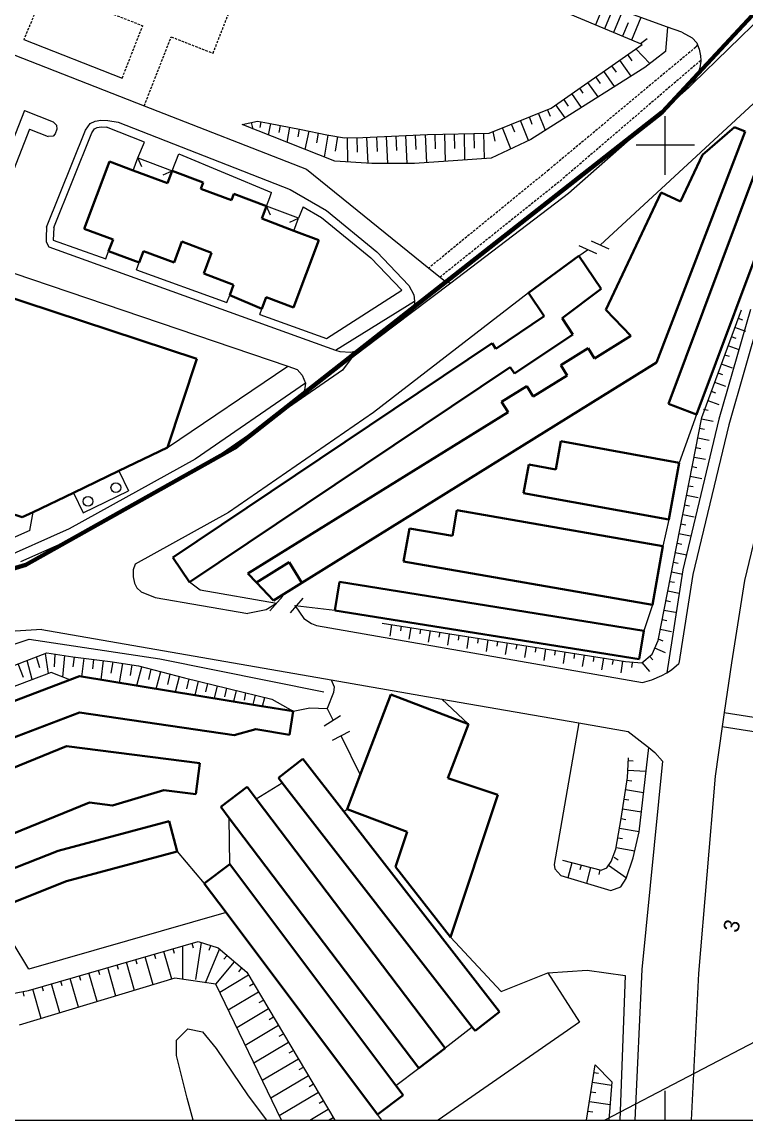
# Model space of a CAD drawing. Extents: x 1000 to 4000, y -5000 to -1000.
# Drawn here: x 2468 to 2616.6, y -4000 to -3774.7 of the extents above; entities that cross this region are included whole.
import ezdxf
from ezdxf.enums import TextEntityAlignment as Align

# ---------------------------------------------------------------- set-up
doc = ezdxf.new("R2010")
doc.units = 0
doc.header["$MEASUREMENT"] = 0
doc.linetypes.add('DASHED', pattern=[0.75, 0.5, -0.25])
for name, color, linetype in [('1', 7, 'CONTINUOUS'), ('11', 7, 'CONTINUOUS'), ('18', 7, 'CONTINUOUS'), ('24', 7, 'CONTINUOUS'), ('37', 7, 'CONTINUOUS'), ('40', 7, 'CONTINUOUS'), ('42', 7, 'CONTINUOUS'), ('6', 7, 'CONTINUOUS'), ('7', 7, 'CONTINUOUS'), ('границы команд_1', 10, 'CONTINUOUS')]:
    doc.layers.add(name, color=color, linetype=linetype)
doc.styles.get("Standard").update_dxf_attribs({"font": 'txt', "height": 0.2})

msp = doc.modelspace()

# ---------------------------------------------------------------- linework, layer by layer
at = {"layer": '1', "color": 253, "linetype": 'Continuous', "lineweight": 0}
for p, q in [((2600, -3806.06), (2600, -3794.02)), ((2605.96, -3800), (2594.04, -3800)), ((2600, -4000), (2600, -3994.02)), ((2000, -4000), (3000, -4000))]:
    msp.add_line(p, q, dxfattribs=at)
at = {"layer": '11', "color": 253, "linetype": 'Continuous', "lineweight": 0}
for p, q in [((2586.65, -3820.5), (2626.55, -3783.57)), ((2585.95, -3822.27), (2582.3, -3820.64)), ((2588.48, -3821.32), (2584.83, -3819.69)), ((2582.24, -3822.66), (2584.05, -3821.44)), ((2606.38, -3855.23), (2602.84, -3865.12)), ((2600.73, -3876.79), (2599.47, -3882.23)), ((2504.59, -3891.29), (2502.42, -3889.67)), ((2520.21, -3894), (2504.59, -3891.29)), ((2521.52, -3892.49), (2518.9, -3895.51)), ((2525.66, -3892.94), (2523.04, -3895.96)), ((2532.21, -3895.44), (2524.09, -3894.52)), ((2597.37, -3894.28), (2595.58, -3899.62)), ((2523.67, -3916.12), (2527.07, -3915.43)), ((2527.07, -3915.43), (2530.66, -3915.59)), ((2530.66, -3915.59), (2531.87, -3918.03)), ((2533.4, -3917.07), (2529.99, -3919.17)), ((2535.2, -3920.27), (2531.64, -3922.1)), ((2533.48, -3921.25), (2537.43, -3929.18)), ((2469.41, -3969.07), (2462.11, -3956.96)), ((2509.88, -3957.4), (2469.41, -3969.07)), ((2555.9, -3962.5), (2566.31, -3973.6)), ((2566.31, -3973.6), (2575.93, -3969.78)), ((2575.93, -3969.78), (2582.38, -3979.9)), ((2582.38, -3979.9), (2553.42, -4000)), ((2541.84, -4000), (2540.99, -3998.83))]:
    msp.add_line(p, q, dxfattribs=at)
for p in [(2524.09, -3894.52), (2530.66, -3915.59)]:
    msp.add_point(p, dxfattribs=at)
at = {"layer": '18', "color": 253, "linetype": 'Continuous', "lineweight": 0}
msp.add_line((2683.68, -3949.82), (2587.57, -4000), dxfattribs=at)
at = {"layer": '24', "color": 253, "linetype": 'DASHED', "lineweight": 0}
for p, q in [((2507.22, -3781.1), (2522.05, -3743.17)), ((2472.87, -3767.68), (2468.39, -3778.31)), ((2472.87, -3767.68), (2492.79, -3775.46)), ((2488.59, -3786.2), (2492.79, -3775.46)), ((2493.12, -3791.9), (2498.65, -3777.75)), ((2498.65, -3777.75), (2507.22, -3781.1)), ((2606.24, -3779.86), (2576.09, -3805.04)), ((2606.61, -3779.42), (2606.24, -3779.86)), ((2607.26, -3782.59), (2578.17, -3807.54)), ((2576.09, -3805.04), (2551.47, -3825.18)), ((2578.17, -3807.54), (2553.79, -3827.05))]:
    msp.add_line(p, q, dxfattribs=at)
at = {"layer": '24', "color": 253, "linetype": 'Continuous', "lineweight": 0}
for p, q in [((2600.45, -3775.76), (2567.69, -3763.8)), ((2620.28, -3773.12), (2605.66, -3787.3)), ((2603.37, -3776.82), (2600.45, -3775.76)), ((2468.39, -3778.31), (2488.59, -3786.2)), ((2603.37, -3776.82), (2605.53, -3777.92)), ((2605.53, -3777.92), (2606.46, -3779)), ((2606.46, -3779), (2606.61, -3779.42)), ((2606.61, -3779.42), (2606.92, -3780.31)), ((2606.92, -3780.31), (2607.19, -3781.63)), ((2464.61, -3780.76), (2493.12, -3791.9)), ((2607.27, -3782.75), (2607.08, -3784.14)), ((2607.19, -3781.63), (2607.26, -3782.59)), ((2607.26, -3782.59), (2607.27, -3782.75)), ((2607.08, -3784.14), (2606.61, -3785.57)), ((2605.66, -3787.3), (2604.75, -3788.19)), ((2606.61, -3785.57), (2605.66, -3787.3)), ((2604.75, -3788.19), (2580.14, -3809.9)), ((2468.55, -3792.84), (2456.62, -3823.08)), ((2468.55, -3792.84), (2474.42, -3795.16)), ((2493.12, -3791.9), (2526.4, -3804.91)), ((2474.42, -3795.16), (2475.11, -3795.89)), ((2475.11, -3795.89), (2475.16, -3796.71)), ((2481.04, -3796.9), (2482.02, -3795.51)), ((2482.02, -3795.51), (2483.05, -3795.02)), ((2482.93, -3796.59), (2483.45, -3796.34)), ((2483.05, -3795.02), (2484.2, -3794.86)), ((2483.45, -3796.34), (2484.27, -3796.23)), ((2484.2, -3794.86), (2485.62, -3794.9)), ((2484.27, -3796.23), (2485.33, -3796.26)), ((2493.16, -3799.39), (2485.33, -3796.26)), ((2485.62, -3794.9), (2487.73, -3795.27)), ((2487.73, -3795.27), (2523.04, -3809.07)), ((2469.58, -3796.72), (2461.83, -3816.37)), ((2469.58, -3796.72), (2473.42, -3798.23)), ((2473.04, -3816.83), (2481.04, -3796.9)), ((2474.4, -3798.14), (2473.42, -3798.23)), ((2474.86, -3797.68), (2474.4, -3798.14)), ((2474.54, -3816.86), (2482.34, -3797.43)), ((2475.16, -3796.71), (2474.86, -3797.68)), ((2482.34, -3797.43), (2482.93, -3796.59)), ((2491.8, -3802.59), (2493.16, -3799.39)), ((2498.84, -3805.24), (2500.19, -3801.76)), ((2500.19, -3801.76), (2519.23, -3809.66)), ((2526.4, -3804.91), (2551.47, -3825.18)), ((2518.85, -3810.68), (2519.23, -3809.66)), ((2523.04, -3809.07), (2530.49, -3813.37)), ((2518.16, -3812.49), (2518.85, -3810.68)), ((2580.14, -3809.9), (2555.97, -3828.27)), ((2525.7, -3812.62), (2524.77, -3814.97)), ((2525.7, -3812.62), (2529.49, -3814.81)), ((2530.49, -3813.37), (2540.81, -3821.83)), ((2529.49, -3814.81), (2539.62, -3823.11)), ((2473.04, -3816.83), (2472.96, -3818.91)), ((2472.96, -3818.91), (2472.96, -3819.83)), ((2474.54, -3816.86), (2474.44, -3819.44)), ((2472.96, -3819.83), (2473.51, -3820.84)), ((2473.51, -3820.84), (2532.35, -3842.03)), ((2474.44, -3819.44), (2485.23, -3823.32)), ((2485.23, -3823.32), (2485.8, -3821.73)), ((2539.62, -3823.11), (2545.93, -3829.75)), ((2540.81, -3821.83), (2547.39, -3828.76)), ((2491.51, -3825.58), (2492.05, -3824.08)), ((2491.51, -3825.58), (2510.08, -3832.27)), ((2551.47, -3825.18), (2553.79, -3827.05)), ((2466.34, -3826.27), (2522.55, -3845.32)), ((2553.79, -3827.05), (2554.9, -3827.95)), ((2530.52, -3839.63), (2545.93, -3829.75)), ((2547.39, -3828.76), (2548.4, -3830.69)), ((2555.97, -3828.27), (2547.94, -3834.37)), ((2554.9, -3827.95), (2555.97, -3828.27)), ((2510.08, -3832.27), (2510.63, -3830.75)), ((2532.35, -3842.03), (2548.55, -3831.99)), ((2571.93, -3830.24), (2540.14, -3854.8)), ((2548.4, -3830.69), (2548.55, -3831.99)), ((2548.55, -3831.99), (2548.45, -3833.08)), ((2516.8, -3834.69), (2517.22, -3833.53)), ((2547.94, -3834.37), (2538.17, -3841.79)), ((2548.45, -3833.08), (2547.94, -3834.37)), ((2617.49, -3833.67), (2611, -3856.19)), ((2516.8, -3834.69), (2530.52, -3839.63)), ((2619.49, -3834.94), (2613.03, -3857.34)), ((2532.35, -3842.03), (2533.21, -3842.34)), ((2533.21, -3842.34), (2535.49, -3842.44)), ((2535.49, -3842.44), (2538.17, -3841.79)), ((2538.17, -3841.79), (2535.56, -3843.78)), ((2497.86, -3862.04), (2522.55, -3845.32)), ((2522.55, -3845.32), (2524.46, -3845.97)), ((2535.56, -3843.78), (2533.78, -3846.14)), ((2524.46, -3845.97), (2525.48, -3847.19)), ((2533.78, -3846.14), (2525.39, -3851.94)), ((2525.48, -3847.19), (2526.19, -3848.83)), ((2526.19, -3848.83), (2503.58, -3864.39)), ((2525.99, -3850.26), (2525.39, -3851.94)), ((2526.19, -3848.83), (2525.99, -3850.26)), ((2525.39, -3851.94), (2504.71, -3866.23)), ((2540.14, -3854.8), (2510.37, -3875.37)), ((2611, -3856.19), (2603.6, -3887.09)), ((2613.03, -3857.34), (2605.67, -3888.09)), ((2623.44, -3859.27), (2616.24, -3889.31)), ((2503.58, -3864.39), (2477.7, -3878.67)), ((2504.71, -3866.23), (2478.66, -3880.6)), ((2469.66, -3879.01), (2470.3, -3875.26)), ((2510.37, -3875.37), (2491.25, -3885.92)), ((2469.66, -3879.01), (2459.34, -3883.6)), ((2477.7, -3878.67), (2462.77, -3885.32)), ((2478.66, -3880.6), (2467.71, -3885.48)), ((2491.25, -3885.92), (2490.8, -3887.09)), ((2490.8, -3887.09), (2490.8, -3888.57)), ((2490.8, -3888.57), (2491.11, -3889.82)), ((2603.6, -3887.09), (2600.29, -3908.21)), ((2605.67, -3888.09), (2602.81, -3906.3)), ((2491.11, -3889.82), (2491.55, -3890.79)), ((2491.55, -3890.79), (2492.46, -3891.6)), ((2616.24, -3889.31), (2613.59, -3906.21)), ((2492.46, -3891.6), (2495.35, -3892.78)), ((2495.35, -3892.78), (2514.36, -3896.09)), ((2518.12, -3895.34), (2514.36, -3896.09)), ((2520.21, -3894), (2518.12, -3895.34)), ((2524.09, -3894.52), (2525.85, -3897.11)), ((2525.85, -3897.11), (2527.4, -3898.11)), ((2472.08, -3899.34), (2466.65, -3899.7)), ((2472.08, -3899.34), (2531.46, -3909.68)), ((2527.4, -3898.11), (2528.45, -3898.55)), ((2528.45, -3898.55), (2595.34, -3910.2)), ((2601.3, -3907.63), (2602.81, -3906.3)), ((2613.59, -3906.21), (2612.11, -3916.38)), ((2597.26, -3909.7), (2599.26, -3908.79)), ((2599.26, -3908.79), (2600.29, -3908.21)), ((2600.29, -3908.21), (2601.3, -3907.63)), ((2531.46, -3909.68), (2554.18, -3913.65)), ((2531.46, -3909.68), (2532.08, -3911.11)), ((2532.08, -3911.11), (2531.95, -3912.28)), ((2595.34, -3910.2), (2597.26, -3909.7)), ((2531.95, -3912.28), (2530.66, -3915.59)), ((2554.18, -3913.65), (2582.23, -3918.53)), ((2559.64, -3918.77), (2554.18, -3913.65)), ((2612.11, -3916.38), (2611.7, -3919.24)), ((2612.11, -3916.38), (2660.96, -3924.29)), ((2582.23, -3918.53), (2577.17, -3947.58)), ((2582.23, -3918.53), (2592.41, -3920.31)), ((2611.7, -3919.24), (2610.22, -3929.46)), ((2611.7, -3919.24), (2660.13, -3927.09)), ((2592.41, -3920.31), (2595.47, -3922.64)), ((2594.66, -3940.84), (2596.6, -3923.55)), ((2595.47, -3922.64), (2596.6, -3923.55)), ((2596.6, -3923.55), (2597.87, -3924.56)), ((2597.87, -3924.56), (2599.41, -3926.37)), ((2599.41, -3926.37), (2595.2, -3969.12)), ((2516.09, -3934.11), (2521.41, -3930.8)), ((2610.22, -3929.46), (2606.82, -3969.91)), ((2510.64, -3947.52), (2510.55, -3938.07)), ((2534.06, -3936.72), (2534.75, -3936.19)), ((2593.43, -3946.21), (2594.66, -3940.84)), ((2499.89, -3944.9), (2505.41, -3951.45)), ((2591.98, -3950.47), (2593.43, -3946.21)), ((2577.17, -3947.58), (2577.36, -3948.45)), ((2577.36, -3948.45), (2578.59, -3949.8)), ((2578.59, -3949.8), (2588.86, -3952.93)), ((2590.86, -3952.15), (2591.98, -3950.47)), ((2588.86, -3952.93), (2590.86, -3952.15)), ((2575.93, -3969.78), (2583.97, -3969.28)), ((2583.97, -3969.28), (2591.74, -3970.37)), ((2595.2, -3969.12), (2593.74, -4000)), ((2591.74, -3970.37), (2590.65, -4000)), ((2606.82, -3969.91), (2605.28, -4000)), ((2560.41, -3980.93), (2554.84, -3985.26)), ((2544.72, -3992.9), (2549.42, -3989.37))]:
    msp.add_line(p, q, dxfattribs=at)
at = {"layer": '37', "color": 253, "linetype": 'Continuous', "lineweight": 0}
for p, q in [((2587.48, -3771.02), (2585.68, -3775.31)), ((2595.28, -3779.33), (2579.73, -3772.81)), ((2588.69, -3773.31), (2587.53, -3776.08)), ((2591.24, -3772.4), (2589.37, -3776.85)), ((2595, -3773.77), (2593.06, -3778.4)), ((2592.38, -3774.86), (2591.22, -3777.63)), ((2600.45, -3775.76), (2600.01, -3780.78)), ((2596.27, -3778.17), (2594.9, -3779.17)), ((2576.62, -3792.35), (2595.28, -3779.33)), ((2596.85, -3783.2), (2593.97, -3780.24)), ((2592.97, -3785.8), (2590.69, -3782.53)), ((2593.19, -3782.65), (2592.33, -3781.39)), ((2600.01, -3780.78), (2595.77, -3784.02)), ((2595.77, -3784.02), (2577.82, -3795.42)), ((2589.59, -3787.95), (2587.41, -3784.82)), ((2589.99, -3784.97), (2589.05, -3783.68)), ((2586.21, -3790.09), (2584.13, -3787.11)), ((2586.71, -3787.3), (2585.77, -3785.97)), ((2582.83, -3792.24), (2580.85, -3789.4)), ((2583.17, -3789.33), (2582.49, -3788.26)), ((2579.45, -3794.39), (2577.57, -3791.69)), ((2580.14, -3791.95), (2579.21, -3790.55)), ((2563.88, -3797.49), (2576.62, -3792.35)), ((2575.41, -3796.94), (2573.99, -3793.42)), ((2576.45, -3794.1), (2575.84, -3792.67)), ((2513.19, -3795.71), (2516.31, -3795.05)), ((2532.19, -3803.24), (2513.19, -3795.71)), ((2515.44, -3796.7), (2515.14, -3795.3)), ((2516.31, -3795.05), (2518.59, -3795.47)), ((2516.89, -3796.37), (2517.11, -3795.2)), ((2518.59, -3795.47), (2525.33, -3796.75)), ((2518.62, -3797.94), (2519.07, -3795.56)), ((2520.8, -3797.37), (2521.04, -3795.93)), ((2522.41, -3799.42), (2523, -3796.31)), ((2569.13, -3797.34), (2568.42, -3795.66)), ((2571.94, -3799.05), (2570.28, -3794.91)), ((2572.71, -3795.76), (2572.13, -3794.16)), ((2577.82, -3795.42), (2572.42, -3798.83)), ((2524.7, -3798.28), (2524.97, -3796.68)), ((2525.33, -3796.75), (2530.56, -3797.87)), ((2526.11, -3800.87), (2526.92, -3797.09)), ((2528.53, -3799.48), (2528.88, -3797.51)), ((2530.11, -3802.43), (2530.84, -3797.92)), ((2530.56, -3797.87), (2534.18, -3798.45)), ((2532.34, -3801.2), (2532.81, -3798.23)), ((2534.18, -3798.45), (2537.96, -3798.41)), ((2534.85, -3803.41), (2534.79, -3798.45)), ((2536.83, -3801.42), (2536.79, -3798.43)), ((2537.96, -3798.41), (2551.2, -3797.78)), ((2539.05, -3803.68), (2538.79, -3798.37)), ((2540.93, -3801.27), (2540.79, -3798.28)), ((2543.05, -3803.74), (2542.79, -3798.18)), ((2544.93, -3801.09), (2544.79, -3798.09)), ((2547.06, -3803.76), (2546.78, -3797.99)), ((2548.92, -3800.89), (2548.78, -3797.9)), ((2551.05, -3803.59), (2550.78, -3797.8)), ((2551.2, -3797.78), (2563.88, -3797.49)), ((2552.85, -3800.75), (2552.78, -3797.75)), ((2554.91, -3803.32), (2554.78, -3797.7)), ((2556.85, -3800.66), (2556.78, -3797.66)), ((2558.9, -3803.04), (2558.78, -3797.61)), ((2560.84, -3800.56), (2560.78, -3797.56)), ((2562.9, -3802.74), (2562.78, -3797.52)), ((2565.13, -3799.15), (2564.71, -3797.16)), ((2568.32, -3800.75), (2566.57, -3796.41)), ((2572.42, -3798.83), (2564.28, -3802.64)), ((2564.28, -3802.64), (2557.46, -3803.14)), ((2539.77, -3803.72), (2532.19, -3803.24)), ((2548.54, -3803.76), (2539.77, -3803.72)), ((2557.46, -3803.14), (2548.54, -3803.76)), ((2607.5, -3855.86), (2615.63, -3833.78)), ((2615.93, -3835.87), (2614.99, -3835.52)), ((2616.55, -3838.23), (2614.3, -3837.4)), ((2615.17, -3841.98), (2612.92, -3841.15)), ((2614.55, -3839.62), (2613.61, -3839.27)), ((2613.17, -3843.37), (2612.23, -3843.03)), ((2613.79, -3845.73), (2611.54, -3844.9)), ((2611.78, -3847.13), (2610.85, -3846.78)), ((2612.41, -3849.49), (2610.16, -3848.66)), ((2611.03, -3853.24), (2608.77, -3852.41)), ((2610.4, -3850.88), (2609.47, -3850.53)), ((2608.81, -3854.41), (2607.83, -3854.22)), ((2598.51, -3901.6), (2607.5, -3855.86)), ((2609.8, -3856.64), (2607.44, -3856.18)), ((2608.04, -3858.34), (2607.05, -3858.14)), ((2609.02, -3860.57), (2606.67, -3860.1)), ((2607.26, -3862.26), (2606.28, -3862.07)), ((2606.49, -3866.18), (2605.51, -3865.99)), ((2608.25, -3864.49), (2605.9, -3864.03)), ((2607.48, -3868.42), (2605.12, -3867.95)), ((2605.72, -3870.11), (2604.74, -3869.92)), ((2606.71, -3872.34), (2604.35, -3871.88)), ((2604.95, -3874.03), (2603.97, -3873.84)), ((2605.94, -3876.27), (2603.58, -3875.8)), ((2605.16, -3880.19), (2602.81, -3879.73)), ((2604.18, -3877.96), (2603.2, -3877.76)), ((2603.4, -3881.88), (2602.42, -3881.69)), ((2604.39, -3884.12), (2602.04, -3883.65)), ((2602.63, -3885.81), (2601.65, -3885.61)), ((2603.62, -3888.04), (2601.26, -3887.58)), ((2601.86, -3889.73), (2600.88, -3889.54)), ((2602.85, -3891.97), (2600.49, -3891.5)), ((2602.07, -3895.89), (2599.72, -3895.43)), ((2601.09, -3893.66), (2600.11, -3893.47)), ((2600.32, -3897.58), (2599.34, -3897.39)), ((2541.93, -3898.03), (2591.84, -3905.94)), ((2543.53, -3900.72), (2543.91, -3898.35)), ((2545.73, -3899.65), (2545.88, -3898.66)), ((2547.48, -3901.34), (2547.86, -3898.97)), ((2549.68, -3900.27), (2549.84, -3899.29)), ((2551.43, -3901.97), (2551.81, -3899.6)), ((2553.63, -3900.9), (2553.78, -3899.91)), ((2601.3, -3899.82), (2598.95, -3899.35)), ((2555.39, -3902.59), (2555.76, -3900.22)), ((2557.58, -3901.53), (2557.74, -3900.54)), ((2559.34, -3903.22), (2559.71, -3900.85)), ((2561.53, -3902.15), (2561.69, -3901.16)), ((2563.29, -3903.85), (2563.66, -3901.48)), ((2565.48, -3902.78), (2565.64, -3901.79)), ((2567.24, -3904.47), (2567.61, -3902.1)), ((2597.3, -3904.38), (2598.51, -3901.6)), ((2599.54, -3901.73), (2598.62, -3901.33)), ((2444.08, -3915.21), (2473.13, -3904.14)), ((2473.43, -3908.37), (2472.85, -3904.25)), ((2473.13, -3904.14), (2478.48, -3904.97)), ((2474.71, -3907.02), (2474.81, -3904.4)), ((2569.43, -3903.4), (2569.59, -3902.41)), ((2571.19, -3905.1), (2571.56, -3902.73)), ((2573.38, -3904.03), (2573.54, -3903.04)), ((2575.14, -3905.72), (2575.51, -3903.35)), ((2577.33, -3904.65), (2577.49, -3903.66)), ((2579.09, -3906.35), (2579.47, -3903.98)), ((2581.28, -3905.28), (2581.44, -3904.29)), ((2595.22, -3906.2), (2597.3, -3904.38)), ((2600.02, -3904.12), (2597.82, -3903.17)), ((2468.31, -3909.19), (2467.24, -3906.39)), ((2470.12, -3909.64), (2469.11, -3905.68)), ((2471.66, -3907.25), (2470.98, -3904.96)), ((2476.4, -3909.1), (2476.79, -3904.71)), ((2478.48, -3904.97), (2486.08, -3905.89)), ((2478.52, -3907.01), (2478.77, -3905)), ((2480.29, -3909.05), (2480.75, -3905.24)), ((2482.55, -3907.4), (2482.74, -3905.48)), ((2484.24, -3909.66), (2484.72, -3905.72)), ((2486.08, -3905.89), (2491.94, -3906.81)), ((2486.34, -3908.3), (2486.7, -3905.99)), ((2488.05, -3910.28), (2488.68, -3906.3)), ((2490.29, -3908.8), (2490.66, -3906.61)), ((2583.04, -3906.97), (2583.42, -3904.6)), ((2585.24, -3905.9), (2585.39, -3904.92)), ((2586.99, -3907.6), (2587.37, -3905.23)), ((2589.19, -3906.53), (2589.34, -3905.54)), ((2590.94, -3908.22), (2591.32, -3905.86)), ((2591.84, -3905.94), (2595.22, -3906.2)), ((2593.14, -3907.16), (2593.29, -3906.17)), ((2596.86, -3907.95), (2595.28, -3906.14)), ((2597.44, -3905.58), (2596.78, -3904.82)), ((2474.03, -3908.14), (2443.45, -3919.84)), ((2477.86, -3909.68), (2474.03, -3908.14)), ((2491.61, -3910.87), (2492.62, -3906.99)), ((2491.94, -3906.81), (2501.39, -3909.28)), ((2494.04, -3909.62), (2494.55, -3907.49)), ((2495.57, -3911.51), (2496.49, -3908)), ((2497.91, -3910.64), (2498.42, -3908.5)), ((2499.54, -3912.16), (2500.36, -3909.01)), ((2501.39, -3909.28), (2519.3, -3913.66)), ((2501.82, -3911.5), (2502.3, -3909.5)), ((2503.54, -3912.82), (2504.24, -3909.97)), ((2505.76, -3912.16), (2506.18, -3910.45)), ((2507.5, -3913.47), (2508.12, -3910.92)), ((2509.67, -3913.14), (2510.07, -3911.4)), ((2511.46, -3914.12), (2512.01, -3911.88)), ((2513.66, -3913.84), (2513.95, -3912.35)), ((2515.42, -3914.76), (2515.9, -3912.83)), ((2517.35, -3915.08), (2517.84, -3913.3)), ((2519.3, -3913.66), (2523.67, -3916.12)), ((2592.22, -3929.74), (2592.45, -3925.7)), ((2593.41, -3926.36), (2592.41, -3926.31)), ((2596.04, -3928.51), (2592.3, -3928.31)), ((2590.96, -3938.1), (2592.22, -3929.74)), ((2593.13, -3930.45), (2592.14, -3930.3)), ((2595.56, -3932.84), (2591.84, -3932.27)), ((2592.53, -3934.4), (2591.54, -3934.25)), ((2589.84, -3944.44), (2590.96, -3938.1)), ((2591.92, -3938.38), (2590.94, -3938.21)), ((2595.11, -3936.82), (2591.24, -3936.23)), ((2594.65, -3940.89), (2590.59, -3940.18)), ((2591.23, -3942.32), (2590.25, -3942.15)), ((2588.88, -3946.98), (2589.84, -3944.44)), ((2593.76, -3944.8), (2589.9, -3944.12)), ((2578.92, -3946.66), (2586.87, -3948.7)), ((2580.07, -3950.25), (2580.86, -3947.16)), ((2587.98, -3948.25), (2588.88, -3946.98)), ((2590.3, -3946.7), (2589.48, -3946.12)), ((2582.55, -3948.62), (2582.8, -3947.65)), ((2583.9, -3951.42), (2584.74, -3948.15)), ((2586.43, -3949.61), (2586.67, -3948.65)), ((2586.87, -3948.7), (2587.98, -3948.25)), ((2592.04, -3950.37), (2588.33, -3947.76)), ((2469.33, -3973.39), (2504.19, -3963.4)), ((2499.34, -3965.83), (2499.07, -3964.87)), ((2501.01, -3971.09), (2500.99, -3964.32)), ((2503.19, -3964.73), (2502.91, -3963.77)), ((2503.7, -3971.15), (2504.83, -3963.6)), ((2504.19, -3963.4), (2508.24, -3964.65)), ((2505.66, -3971.83), (2508.57, -3964.93)), ((2506.45, -3965.15), (2506.74, -3964.19)), ((2508.24, -3964.65), (2514.15, -3969.65)), ((2491.65, -3968.04), (2491.38, -3967.08)), ((2494.94, -3972.24), (2493.3, -3966.53)), ((2495.5, -3966.94), (2495.22, -3965.97)), ((2498.77, -3971.08), (2497.14, -3965.42)), ((2507.76, -3972.09), (2511.62, -3967.51)), ((2509.45, -3966.99), (2510.1, -3966.22)), ((2483.45, -3975.7), (2481.76, -3969.83)), ((2483.96, -3970.24), (2483.69, -3969.28)), ((2487.28, -3974.55), (2485.61, -3968.73)), ((2487.81, -3969.14), (2487.53, -3968.18)), ((2491.11, -3973.39), (2489.45, -3967.63)), ((2512.51, -3969.57), (2513.15, -3968.8)), ((2514.15, -3969.65), (2532.2, -4000)), ((2499.39, -3970.9), (2467.44, -3980.53)), ((2475.78, -3978.01), (2474.07, -3972.04)), ((2476.27, -3972.45), (2475.99, -3971.49)), ((2479.61, -3976.86), (2477.92, -3970.93)), ((2480.12, -3971.34), (2479.84, -3970.38)), ((2507.79, -3972.14), (2499.39, -3970.9)), ((2508.58, -3973.77), (2514.5, -3970.24)), ((2514.67, -3972.47), (2515.53, -3971.96)), ((2464.66, -3974.33), (2469.33, -3973.39)), ((2468.48, -3974.59), (2468.28, -3973.61)), ((2471.95, -3979.17), (2470.23, -3973.14)), ((2472.43, -3973.55), (2472.15, -3972.59)), ((2521.26, -4000), (2507.79, -3972.14)), ((2510.32, -3977.39), (2516.55, -3973.68)), ((2516.71, -3975.91), (2517.57, -3975.4)), ((2512.07, -3981), (2518.59, -3977.12)), ((2518.76, -3979.35), (2519.62, -3978.84)), ((2513.82, -3984.61), (2520.64, -3980.56)), ((2520.8, -3982.79), (2521.66, -3982.28)), ((2515.57, -3988.23), (2522.68, -3984)), ((2517.31, -3991.84), (2524.73, -3987.43)), ((2522.85, -3986.23), (2523.7, -3985.72)), ((2524.89, -3989.66), (2525.75, -3989.15)), ((2583.84, -4000), (2585.6, -3988.7)), ((2585.6, -3988.7), (2589.02, -3992.13)), ((2519.06, -3995.46), (2526.77, -3990.87)), ((2588.96, -3992.9), (2585.04, -3992.3)), ((2586.33, -3990.47), (2585.35, -3990.32)), ((2589.02, -3992.13), (2588.44, -4000)), ((2520.81, -3999.07), (2528.82, -3994.31)), ((2526.93, -3993.1), (2527.8, -3992.59)), ((2585.72, -3994.43), (2584.73, -3994.27)), ((2528.98, -3996.54), (2529.84, -3996.03)), ((2588.67, -3996.91), (2584.43, -3996.25)), ((2527.07, -4000), (2530.86, -3997.75)), ((2585.11, -3998.38), (2584.12, -3998.22)), ((2531.03, -3999.98), (2531.88, -3999.47))]:
    msp.add_line(p, q, dxfattribs=at)
at = {"layer": '40', "color": 253, "linetype": 'Continuous', "lineweight": 0}
for p, q in [((2418.1, -3918.77), (2469.49, -3901.31)), ((2469.49, -3901.31), (2496.3, -3905.35)), ((2496.3, -3905.35), (2529.97, -3912.11)), ((2499.71, -3983.62), (2502.06, -3981.28)), ((2502.06, -3981.28), (2505.04, -3981.9)), ((2505.04, -3981.9), (2507.86, -3985.34)), ((2499.71, -3986.75), (2499.71, -3983.62)), ((2507.86, -3985.34), (2514.43, -3995.04)), ((2501.9, -3995.51), (2499.71, -3986.75)), ((2503.16, -4000), (2501.9, -3995.51)), ((2514.43, -3995.04), (2518.21, -4000))]:
    msp.add_line(p, q, dxfattribs=at)
at = {"layer": '6', "color": 253, "linetype": 'Continuous', "lineweight": 40}
for p, q in [((2600.65, -3853.08), (2622, -3796.04)), ((2607.66, -3801.96), (2614.19, -3796.31)), ((2616.38, -3797.15), (2614.19, -3796.31)), ((2598.22, -3844.59), (2616.38, -3797.15)), ((2627.72, -3798.18), (2606.38, -3855.23)), ((2603.12, -3811.55), (2607.66, -3801.96)), ((2486, -3803.32), (2480.81, -3817.13)), ((2490.84, -3805.14), (2486, -3803.32)), ((2497.88, -3807.79), (2490.84, -3805.14)), ((2497.88, -3807.79), (2498.84, -3805.24)), ((2498.84, -3805.24), (2505.22, -3807.63)), ((2504.74, -3808.92), (2505.22, -3807.63)), ((2504.74, -3808.92), (2511, -3811.28)), ((2587.8, -3833.73), (2599.16, -3809.68)), ((2599.16, -3809.68), (2603.12, -3811.55)), ((2511, -3811.28), (2511.49, -3809.99)), ((2511.49, -3809.99), (2518.16, -3812.49)), ((2517.2, -3815.04), (2518.16, -3812.49)), ((2523.82, -3817.52), (2517.2, -3815.04)), ((2480.81, -3817.13), (2486.7, -3819.34)), ((2528.94, -3819.45), (2523.82, -3817.52)), ((2485.8, -3821.73), (2486.7, -3819.34)), ((2499.21, -3824.04), (2500.82, -3819.76)), ((2500.82, -3819.76), (2506.92, -3822.05)), ((2523.75, -3833.26), (2528.94, -3819.45)), ((2485.8, -3821.73), (2492.05, -3824.08)), ((2492.05, -3824.08), (2492.95, -3821.69)), ((2492.95, -3821.69), (2499.21, -3824.04)), ((2505.32, -3826.33), (2506.92, -3822.05)), ((2582.24, -3822.66), (2571.93, -3830.24)), ((2586.81, -3829.47), (2582.24, -3822.66)), ((2505.32, -3826.33), (2511.43, -3828.63)), ((2460.3, -3829.46), (2503.86, -3843.82)), ((2510.63, -3830.75), (2511.43, -3828.63)), ((2578.82, -3835.5), (2586.81, -3829.47)), ((2510.63, -3830.75), (2517.22, -3833.53)), ((2517.22, -3833.53), (2518.11, -3831.14)), ((2518.11, -3831.14), (2523.75, -3833.26)), ((2571.93, -3830.24), (2575.18, -3835.07)), ((2592.95, -3839.09), (2587.8, -3833.73)), ((2575.18, -3835.07), (2565.26, -3841.73)), ((2581.04, -3838.8), (2578.82, -3835.5)), ((2569.07, -3846.84), (2581.04, -3838.8)), ((2592.95, -3839.09), (2585.46, -3843.74)), ((2564.48, -3840.57), (2498.99, -3884.55)), ((2565.26, -3841.73), (2564.48, -3840.57)), ((2578.56, -3845.09), (2584.15, -3841.62)), ((2585.46, -3843.74), (2584.15, -3841.62)), ((2503.86, -3843.82), (2497.86, -3862.04)), ((2502.42, -3889.67), (2568.18, -3845.53)), ((2525.46, -3889.75), (2598.22, -3844.59)), ((2568.18, -3845.53), (2569.07, -3846.84)), ((2579.87, -3847.21), (2578.56, -3845.09)), ((2579.87, -3847.21), (2572.87, -3851.55)), ((2566.43, -3852.62), (2571.56, -3849.44)), ((2572.87, -3851.55), (2571.56, -3849.44)), ((2567.74, -3854.74), (2566.43, -3852.62)), ((2567.74, -3854.74), (2514.33, -3887.89)), ((2606.38, -3855.23), (2600.65, -3853.08)), ((2578.56, -3860.73), (2577.51, -3866.52)), ((2602.84, -3865.12), (2578.56, -3860.73)), ((2487.91, -3866.81), (2497.86, -3862.04)), ((2572.01, -3865.52), (2570.94, -3871.41)), ((2577.51, -3866.52), (2572.01, -3865.52)), ((2600.73, -3876.79), (2602.84, -3865.12)), ((2478.59, -3871.28), (2487.91, -3866.81)), ((2468.09, -3876.32), (2447.14, -3869.41)), ((2470.3, -3875.26), (2478.59, -3871.28)), ((2570.94, -3871.41), (2600.73, -3876.79)), ((2557.24, -3874.9), (2556.33, -3880.16)), ((2599.47, -3882.23), (2557.24, -3874.9)), ((2468.09, -3876.32), (2470.3, -3875.26)), ((2547.5, -3878.63), (2546.32, -3885.42)), ((2556.33, -3880.16), (2547.5, -3878.63)), ((2597.37, -3894.28), (2599.47, -3882.23)), ((2498.99, -3884.55), (2502.42, -3889.67)), ((2522.85, -3885.55), (2516.1, -3889.74)), ((2525.46, -3889.75), (2522.85, -3885.55)), ((2546.32, -3885.42), (2597.37, -3894.28)), ((2514.33, -3887.89), (2516.1, -3889.74)), ((2516.1, -3889.74), (2519.6, -3893.39)), ((2519.6, -3893.39), (2525.46, -3889.75)), ((2533.15, -3889.6), (2532.21, -3895.44)), ((2595.58, -3899.62), (2533.15, -3889.6)), ((2532.21, -3895.44), (2594.64, -3905.47)), ((2594.64, -3905.47), (2595.58, -3899.62)), ((2479.83, -3908.93), (2477.86, -3909.68)), ((2479.83, -3908.93), (2516.76, -3914.99)), ((2477.86, -3909.68), (2377.26, -3947.79)), ((2543.72, -3912.7), (2537.43, -3929.18)), ((2559.64, -3918.77), (2543.72, -3912.7)), ((2516.76, -3914.99), (2523.67, -3916.12)), ((2376.08, -3955.68), (2479.8, -3916.39)), ((2511.56, -3921.03), (2479.8, -3916.39)), ((2523.67, -3916.12), (2522.88, -3920.96)), ((2515.97, -3919.83), (2511.56, -3921.03)), ((2522.88, -3920.96), (2515.97, -3919.83)), ((2555.41, -3929.85), (2559.64, -3918.77)), ((2477.16, -3923.28), (2384.82, -3960.87)), ((2477.16, -3923.28), (2504.49, -3926.79)), ((2504.49, -3926.79), (2503.67, -3933.14)), ((2520.63, -3929.81), (2525.64, -3925.91)), ((2525.64, -3925.91), (2534.06, -3936.72)), ((2537.43, -3929.18), (2534.75, -3936.19)), ((2521.41, -3930.8), (2520.63, -3929.81)), ((2560.41, -3980.93), (2521.41, -3930.8)), ((2565.62, -3933.25), (2555.41, -3929.85)), ((2486.57, -3935.45), (2497.14, -3932.3)), ((2497.14, -3932.3), (2503.67, -3933.14)), ((2508.79, -3935.74), (2514.22, -3931.63)), ((2514.22, -3931.63), (2516.09, -3934.11)), ((2565.62, -3933.25), (2555.9, -3962.5)), ((2386.85, -3973.53), (2481.87, -3934.84)), ((2486.57, -3935.45), (2481.87, -3934.84)), ((2510.55, -3938.07), (2508.79, -3935.74)), ((2516.09, -3934.11), (2554.84, -3985.26)), ((2549.42, -3989.37), (2510.55, -3938.07)), ((2534.06, -3936.72), (2566.02, -3977.79)), ((2534.75, -3936.19), (2547.05, -3940.88)), ((2475.45, -3944.76), (2498.21, -3938.65)), ((2498.21, -3938.65), (2499.89, -3944.9)), ((2547.05, -3940.88), (2544.67, -3948.06)), ((2388.47, -3979.11), (2475.45, -3944.76)), ((2499.89, -3944.9), (2477.18, -3951.01)), ((2505.41, -3951.45), (2510.64, -3947.52)), ((2510.64, -3947.52), (2544.72, -3992.9)), ((2544.67, -3948.06), (2555.9, -3962.5)), ((2477.18, -3951.01), (2462.11, -3956.96)), ((2509.88, -3957.4), (2505.41, -3951.45)), ((2540.99, -3998.83), (2509.88, -3957.4)), ((2566.02, -3977.79), (2561, -3981.69)), ((2561, -3981.69), (2560.41, -3980.93)), ((2554.84, -3985.26), (2549.42, -3989.37)), ((2544.72, -3992.9), (2546.22, -3994.9)), ((2546.22, -3994.9), (2540.99, -3998.83))]:
    msp.add_line(p, q, dxfattribs=at)
at = {"layer": '7', "color": 253, "linetype": 'Continuous', "lineweight": 0}
for p, q in [((2490.84, -3805.14), (2491.8, -3802.59)), ((2492.62, -3804.42), (2491.8, -3802.59)), ((2491.8, -3802.59), (2498.84, -3805.24)), ((2497.02, -3806.07), (2498.84, -3805.24)), ((2524.77, -3814.97), (2518.16, -3812.49)), ((2518.98, -3814.32), (2518.16, -3812.49)), ((2522.95, -3815.8), (2524.77, -3814.97)), ((2523.82, -3817.52), (2524.77, -3814.97)), ((2487.91, -3866.81), (2489.88, -3870.91)), ((2478.59, -3871.28), (2480.56, -3875.38)), ((2480.56, -3875.38), (2489.88, -3870.91))]:
    msp.add_line(p, q, dxfattribs=at)
for centre in [(2487.28, -3870.24), (2481.58, -3873.06)]:
    msp.add_circle(centre, 1, dxfattribs=at)
at = {"layer": 'границы команд_1', "color": 6, "lineweight": 100}
msp.add_lwpolyline([(2549.39, -3103.47), (2845.92, -3244.29), (2852.4, -3270.42), (2865.73, -3301.42), (2794.37, -3460.89), (2690.12, -3678.56), (2650.09, -3738.61), (2599.39, -3793.21), (2511.64, -3862.05), (2468.8, -3886.08), (2363.19, -3917.93), (2296.64, -3931.84), (2211.4, -3935.44), (2161.36, -3932.1), (1924.35, -3842.83), (1924.12, -3833.84), (1971.62, -3721.93), (2001.65, -3688.57), (2047.16, -3666.41), (2219.84, -3604.16), (2249.92, -3585.92), (2275.62, -3557.22), (2502.08, -3120), (2528.83, -3105.27)], close=True, dxfattribs=at)

# ---------------------------------------------------------------- texts
at = {"layer": '42', "color": 253, "linetype": 'Continuous', "lineweight": 0}
msp.add_text('3', height=3.2, rotation=75.8361, dxfattribs=at).set_placement((2613.61, -3960.15), align=Align.MIDDLE)

doc.saveas('drawing.dxf')
